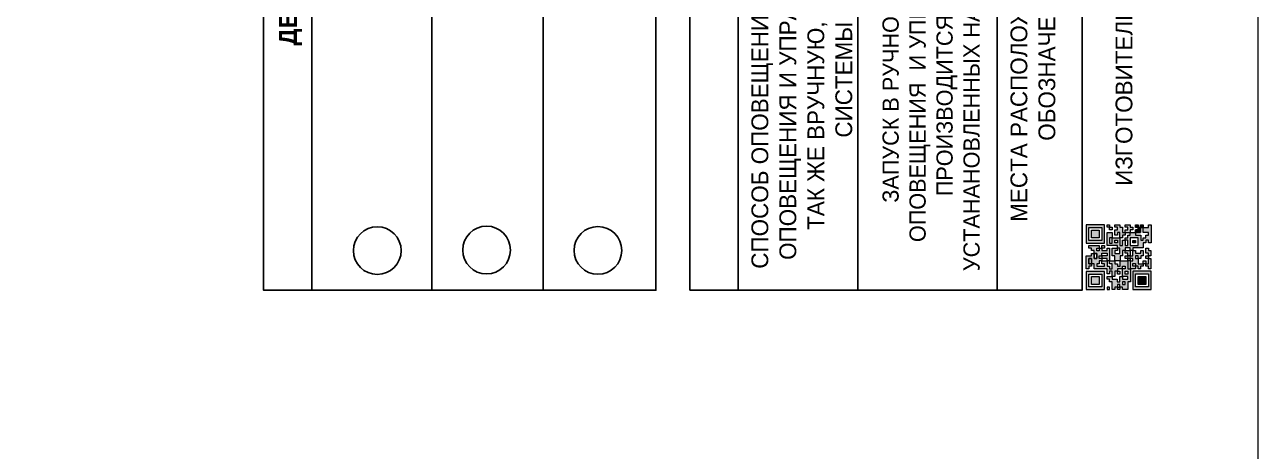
# Model space of a CAD drawing. Header units: millimetres. Extents: x 13114 to 67229, y 22859 to 38520.
# Drawn here: x 21340.9 to 21546.7, y 35166.2 to 35237.4 of the extents above; entities that cross this region are included whole.
import ezdxf

# ---------------------------------------------------------------- set-up
doc = ezdxf.new("R2010")
doc.units = ezdxf.units.MM
doc.styles.add('обычный', font='arial.ttf')

# ---------------------------------------------------------------- blocks, each defined once
blk = doc.blocks.new('QR')
at = {"lineweight": 0}
h = blk.add_hatch(color=256, dxfattribs=at)
h.dxf.hatch_style = 1
h.paths.add_polyline_path([(9241.16, 2687.38), (9242.01, 2687.38), (9242.01, 2687.83), (9241.59, 2687.83), (9241.59, 2688.68), (9239.45, 2688.68), (9239.45, 2688.25), (9239.86, 2688.25), (9239.86, 2687.83), (9240.29, 2687.83), (9240.29, 2688.25), (9241.16, 2688.25), (9241.16, 2687.83), (9240.29, 2687.83), (9240.29, 2687.38), (9239.45, 2687.38), (9239.45, 2685.22), (9238.57, 2685.22), (9238.57, 2684.8), (9239.02, 2684.8), (9239.02, 2684.37), (9238.13, 2684.37), (9238.13, 2683.92), (9239.02, 2683.92), (9239.02, 2683.5), (9239.44, 2683.5), (9239.44, 2682.64), (9239.87, 2682.64), (9239.87, 2682.18), (9239.44, 2682.18), (9239.44, 2682.64), (9238.13, 2682.64), (9238.13, 2681.76), (9237.71, 2681.76), (9237.71, 2682.64), (9238.13, 2682.64), (9238.13, 2683.07), (9237.27, 2683.07), (9237.27, 2683.51), (9237.71, 2683.51), (9237.71, 2684.37), (9238.13, 2684.37), (9238.13, 2685.22), (9237.71, 2685.22), (9237.71, 2684.8), (9237.28, 2684.8), (9237.28, 2684.38), (9235.98, 2684.38), (9235.98, 2683.92), (9236.4, 2683.92), (9236.4, 2683.49), (9236.84, 2683.49), (9236.84, 2683.07), (9236.4, 2683.07), (9236.4, 2682.64), (9235.98, 2682.64), (9235.98, 2681.76), (9237.29, 2681.76), (9237.29, 2681.33), (9239.43, 2681.33), (9239.43, 2681.76), (9240.74, 2681.76), (9240.74, 2683.05), (9239.87, 2683.05), (9239.87, 2683.5), (9240.29, 2683.5), (9240.29, 2683.91), (9240.74, 2683.91), (9240.74, 2684.81), (9240.29, 2684.81), (9240.29, 2684.79), (9240.29, 2684.37), (9239.45, 2684.37), (9239.45, 2684.8), (9239.87, 2684.8), (9239.87, 2685.21), (9240.74, 2685.21), (9240.74, 2686.1), (9240.29, 2686.1), (9240.29, 2685.64), (9239.86, 2685.64), (9239.86, 2686.95), (9240.29, 2686.95), (9240.29, 2686.52), (9240.74, 2686.52), (9240.74, 2686.1), (9241.16, 2686.1), (9241.16, 2686.53), (9241.59, 2686.53), (9241.59, 2686.1), (9242.02, 2686.1), (9242.02, 2685.21), (9241.59, 2685.21), (9241.59, 2686.1), (9241.16, 2686.1), (9241.16, 2685.21), (9240.74, 2685.21), (9240.74, 2684.81), (9242.89, 2684.81), (9242.89, 2685.22), (9242.47, 2685.22), (9242.47, 2686.11), (9242.89, 2686.11), (9242.89, 2686.52), (9242.46, 2686.52), (9242.46, 2686.95), (9242.89, 2686.95), (9242.89, 2686.52), (9243.32, 2686.52), (9243.32, 2688.26), (9242.9, 2688.26), (9242.9, 2687.83), (9242.47, 2687.83), (9242.47, 2687.38), (9242.01, 2687.38), (9242.01, 2686.94), (9241.16, 2686.94)])
h.paths.add_polyline_path([(9239.02, 2682.18), (9239.02, 2681.76), (9238.54, 2681.76), (9238.54, 2682.18)], flags=16)
h.paths.add_polyline_path([(9237.27, 2682.65), (9237.27, 2682.19), (9236.83, 2682.19), (9236.83, 2682.65)], flags=16)
h = blk.add_hatch(color=256, dxfattribs=at)
h.dxf.hatch_style = 1
h.paths.add_polyline_path([(9238.15, 2687.83), (9236.83, 2687.83), (9236.83, 2686.52), (9238.15, 2686.52)], flags=0)
h.paths.add_polyline_path([(9239.01, 2685.65), (9239.01, 2688.68), (9235.98, 2688.68), (9235.98, 2685.65)])
h.paths.add_polyline_path([(9236.41, 2686.1), (9236.41, 2688.26), (9238.56, 2688.26), (9238.56, 2686.1)], flags=16)
h.paths.add_polyline_path([(9236.83, 2686.52), (9236.83, 2687.83), (9238.15, 2687.83), (9238.15, 2686.52)], flags=0)
h = blk.add_hatch(color=256, dxfattribs=at)
h.dxf.hatch_style = 1
h.paths.add_polyline_path([(9238.15, 2686.52), (9238.15, 2687.83), (9236.83, 2687.83), (9236.83, 2686.52)])
h.paths.add_polyline_path([(9245.91, 2686.52), (9245.91, 2687.83), (9244.59, 2687.83), (9244.59, 2686.52)], flags=0)
h.paths.add_polyline_path([(9246.77, 2685.65), (9246.77, 2688.68), (9243.74, 2688.68), (9243.74, 2685.65)])
h.paths.add_polyline_path([(9244.17, 2686.1), (9244.17, 2688.26), (9246.32, 2688.26), (9246.32, 2686.1)], flags=16)
h.paths.add_polyline_path([(9244.59, 2686.52), (9244.59, 2687.83), (9245.91, 2687.83), (9245.91, 2686.52)], flags=0)
h = blk.add_hatch(color=256, dxfattribs=at)
h.dxf.hatch_style = 1
h.paths.add_polyline_path([(9243.32, 2686.11), (9242.89, 2686.11), (9242.89, 2685.64), (9243.32, 2685.64)])
h.paths.add_polyline_path([(9239.02, 2683.07), (9239.02, 2683.5), (9238.56, 2683.5), (9238.56, 2683.07)])
h.paths.add_polyline_path([(9236.4, 2684.8), (9236.4, 2685.22), (9235.98, 2685.22), (9235.98, 2684.8)])
h.paths.add_polyline_path([(9236.4, 2683.07), (9236.4, 2683.49), (9235.98, 2683.49), (9235.98, 2683.07)])
h = blk.add_hatch(color=256, dxfattribs=at)
h.dxf.hatch_style = 1
h.paths.add_polyline_path([(9240.75, 2681.76), (9240.75, 2681.35), (9241.17, 2681.35), (9241.17, 2681.76)])
h.paths.add_polyline_path([(9241.6, 2682.18), (9241.17, 2682.18), (9241.17, 2681.76), (9241.6, 2681.76)])
h.paths.add_polyline_path([(9242.47, 2681.34), (9242.47, 2682.19), (9242.02, 2682.19), (9242.02, 2681.76), (9241.6, 2681.76), (9241.6, 2681.34)])
h.paths.add_polyline_path([(9239.87, 2678.3), (9239.44, 2678.3), (9239.44, 2677.89), (9241.17, 2677.89), (9241.17, 2678.3), (9240.28, 2678.3), (9240.28, 2678.73), (9239.87, 2678.73)])
h.paths.add_polyline_path([(9240.75, 2678.73), (9240.75, 2679.19), (9240.28, 2679.19), (9240.28, 2678.73)])
h.paths.add_polyline_path([(9241.6, 2678.73), (9241.17, 2678.73), (9241.17, 2678.3), (9241.6, 2678.3)])
h.paths.add_polyline_path([(9242.02, 2678.3), (9241.6, 2678.3), (9241.6, 2677.89), (9242.48, 2677.89), (9242.48, 2678.31), (9242.9, 2678.31), (9242.9, 2678.73), (9242.02, 2678.73)])
h.paths.add_polyline_path([(9246.36, 2684.37), (9246.36, 2684.79), (9245.93, 2684.79), (9245.93, 2684.37)])
h.paths.add_polyline_path([(9246.78, 2685.2), (9246.36, 2685.2), (9246.36, 2684.79), (9246.78, 2684.79)])
h.paths.add_polyline_path([(9245.91, 2687.83), (9244.59, 2687.83), (9244.59, 2686.52), (9245.91, 2686.52)])
h = blk.add_hatch(color=256, dxfattribs=at)
h.dxf.hatch_style = 1
h.paths.add_polyline_path([(9243.32, 2682.64), (9243.32, 2683.07), (9244.62, 2683.07), (9244.62, 2684.37), (9243.74, 2684.37), (9243.74, 2684.8), (9244.62, 2684.8), (9244.62, 2684.37), (9245.48, 2684.37), (9245.48, 2685.22), (9243.32, 2685.22), (9243.32, 2683.5), (9242.89, 2683.5), (9242.89, 2683.06), (9242.01, 2683.06), (9242.01, 2683.91), (9242.47, 2683.91), (9242.47, 2683.5), (9242.89, 2683.5), (9242.89, 2684.38), (9241.59, 2684.38), (9241.59, 2683.91), (9240.74, 2683.91), (9240.74, 2683.05), (9241.59, 2683.05), (9241.59, 2682.64), (9242.47, 2682.64), (9242.47, 2682.19), (9242.91, 2682.19), (9242.91, 2681.34), (9242.48, 2681.34), (9242.48, 2680.91), (9242.91, 2680.91), (9242.91, 2679.17), (9243.75, 2679.17), (9243.75, 2678.73), (9244.2, 2678.73), (9244.2, 2678.3), (9243.75, 2678.3), (9243.75, 2677.88), (9246.78, 2677.88), (9246.78, 2678.3), (9246.35, 2678.3), (9246.35, 2679.19), (9245.48, 2679.19), (9245.48, 2678.31), (9245.05, 2678.31), (9245.05, 2678.73), (9244.62, 2678.73), (9244.62, 2679.19), (9244.2, 2679.19), (9244.2, 2679.61), (9245.05, 2679.61), (9245.05, 2680.46), (9245.48, 2680.46), (9245.48, 2681.34), (9245.04, 2681.34), (9245.04, 2681.76), (9244.63, 2681.76), (9244.63, 2682.19), (9244.21, 2682.19), (9244.21, 2681.76), (9243.32, 2681.76), (9243.32, 2682.19), (9244.21, 2682.19), (9244.21, 2682.64)])
h.paths.add_polyline_path([(9243.75, 2683.49), (9243.75, 2683.92), (9244.21, 2683.92), (9244.21, 2683.49)], flags=16)
h.paths.add_polyline_path([(9243.32, 2681.34), (9244.63, 2681.34), (9244.63, 2680.04), (9243.32, 2680.04)], flags=16)
h.paths.add_polyline_path([(9243.76, 2680.89), (9244.18, 2680.89), (9244.18, 2680.48), (9243.76, 2680.48)], flags=0)
h = blk.add_hatch(color=256, dxfattribs=at)
h.dxf.hatch_style = 1
h.paths.add_polyline_path([(9246.36, 2683.07), (9246.78, 2683.07), (9246.78, 2683.92), (9246.36, 2683.92), (9246.36, 2683.49), (9245.92, 2683.49), (9245.92, 2683.92), (9245.06, 2683.92), (9245.06, 2683.49), (9245.48, 2683.49), (9245.48, 2683.07), (9244.62, 2683.07), (9244.62, 2682.65), (9245.05, 2682.65), (9245.05, 2682.18), (9245.48, 2682.18), (9245.48, 2682.65), (9246.36, 2682.65)])
h.paths.add_polyline_path([(9246.78, 2682.18), (9246.36, 2682.18), (9246.36, 2681.75), (9245.92, 2681.75), (9245.92, 2682.18), (9245.48, 2682.18), (9245.48, 2681.34), (9245.48, 2681.34), (9245.94, 2681.34), (9245.94, 2680.91), (9246.36, 2680.91), (9246.36, 2681.34), (9246.78, 2681.34)])
h = blk.add_hatch(color=256, dxfattribs=at)
h.dxf.hatch_style = 1
h.paths.add_polyline_path([(9235.98, 2680.9), (9235.98, 2677.86), (9239.02, 2677.86), (9239.02, 2680.9)])
h.paths.add_polyline_path([(9238.57, 2680.48), (9238.57, 2678.32), (9236.41, 2678.32), (9236.41, 2680.48)], flags=16)
h.paths.add_polyline_path([(9238.15, 2680.05), (9238.15, 2678.74), (9236.83, 2678.74), (9236.83, 2680.05)], flags=0)
h = blk.add_hatch(color=256, dxfattribs=at)
h.dxf.hatch_style = 1
h.paths.add_polyline_path([(9238.15, 2680.05), (9236.83, 2680.05), (9236.83, 2678.74), (9238.15, 2678.74)])
h = blk.add_hatch(color=256, dxfattribs=at)
h.dxf.hatch_style = 1
h.paths.add_polyline_path([(9242.02, 2680.46), (9242.48, 2680.46), (9242.48, 2680.91), (9241.58, 2680.91), (9241.58, 2681.35), (9241.17, 2681.35), (9241.17, 2680.91), (9240.75, 2680.91), (9240.75, 2681.33), (9239.43, 2681.33), (9239.43, 2680.46), (9239.86, 2680.46), (9239.86, 2680.92), (9240.3, 2680.92), (9240.3, 2680.46), (9239.86, 2680.46), (9239.86, 2680.04), (9239.44, 2680.04), (9239.44, 2679.62), (9239.86, 2679.62), (9239.86, 2679.19), (9240.29, 2679.19), (9240.29, 2680.03), (9241.18, 2680.03), (9241.18, 2680.47), (9241.6, 2680.47), (9241.6, 2680.03), (9241.18, 2680.03), (9241.18, 2679.61), (9241.6, 2679.61), (9241.6, 2679.19), (9242.47, 2679.19), (9242.47, 2679.6), (9242.02, 2679.6)])
h = blk.add_hatch(color=256, dxfattribs=at)
h.dxf.hatch_style = 1
h.paths.add_polyline_path([(9244.18, 2680.48), (9244.18, 2680.89), (9243.76, 2680.89), (9243.76, 2680.48)])
h = blk.add_hatch(color=256, dxfattribs=at)
h.dxf.hatch_style = 1
h.paths.add_polyline_path([(9245.93, 2680.04), (9245.93, 2680.46), (9245.48, 2680.46), (9245.48, 2679.62), (9246.35, 2679.62), (9246.35, 2680.04)])
h.paths.add_polyline_path([(9246.78, 2680.04), (9246.78, 2680.46), (9246.35, 2680.46), (9246.35, 2680.04)])
h.paths.add_polyline_path([(9246.78, 2679.18), (9246.78, 2679.62), (9246.35, 2679.62), (9246.35, 2679.18)])
for points in [[(9237.71, 2685.22), (9238.13, 2685.22), (9238.13, 2684.37), (9237.71, 2684.37), (9237.71, 2683.51), (9237.27, 2683.51), (9237.27, 2683.07), (9238.13, 2683.07), (9238.13, 2682.64), (9237.71, 2682.64), (9237.71, 2681.76), (9238.13, 2681.76), (9238.13, 2682.64), (9239.44, 2682.64), (9239.44, 2683.5), (9239.02, 2683.5), (9239.02, 2683.07), (9238.56, 2683.07), (9238.56, 2683.5), (9239.02, 2683.5), (9239.02, 2683.92), (9238.13, 2683.92), (9238.13, 2684.37), (9239.02, 2684.37), (9239.02, 2684.8), (9238.57, 2684.8), (9238.57, 2685.22), (9239.45, 2685.22), (9239.45, 2687.38), (9240.29, 2687.38), (9240.29, 2687.83), (9239.86, 2687.83), (9239.86, 2688.25), (9239.45, 2688.25), (9239.45, 2688.68), (9241.59, 2688.68), (9241.59, 2687.83), (9242.01, 2687.83), (9242.01, 2687.38), (9242.47, 2687.38), (9242.47, 2687.83), (9242.9, 2687.83), (9242.9, 2688.26), (9243.32, 2688.26), (9243.32, 2686.52), (9242.89, 2686.52), (9242.89, 2686.11), (9243.32, 2686.11), (9243.32, 2685.64), (9242.89, 2685.64), (9242.89, 2686.11), (9242.47, 2686.11), (9242.47, 2685.22), (9242.89, 2685.22), (9242.89, 2684.81), (9240.74, 2684.81), (9240.74, 2683.91), (9241.59, 2683.91), (9241.59, 2684.38), (9242.89, 2684.38), (9242.89, 2683.5), (9242.47, 2683.5), (9242.47, 2683.91), (9242.01, 2683.91), (9242.01, 2683.06), (9242.89, 2683.06), (9242.89, 2683.5), (9243.32, 2683.5), (9243.32, 2685.22), (9245.48, 2685.22), (9245.48, 2684.37), (9244.62, 2684.37), (9244.62, 2683.07), (9245.48, 2683.07), (9245.48, 2683.49), (9245.06, 2683.49), (9245.06, 2683.92), (9245.92, 2683.92), (9245.92, 2683.49), (9246.36, 2683.49), (9246.36, 2683.92), (9246.78, 2683.92), (9246.78, 2683.07), (9246.36, 2683.07), (9246.36, 2682.65), (9245.48, 2682.65), (9245.48, 2682.18), (9245.92, 2682.18), (9245.92, 2681.75), (9246.36, 2681.75), (9246.36, 2682.18), (9246.78, 2682.18), (9246.78, 2681.34), (9246.36, 2681.34), (9246.36, 2680.91), (9245.94, 2680.91), (9245.94, 2681.34), (9245.48, 2681.34), (9245.48, 2680.46), (9245.93, 2680.46), (9245.93, 2680.04), (9246.35, 2680.04), (9246.35, 2680.46), (9246.78, 2680.46), (9246.78, 2680.04), (9246.78, 2680.04), (9246.35, 2680.04), (9246.35, 2679.62), (9246.78, 2679.62), (9246.78, 2679.18), (9246.35, 2679.18), (9246.35, 2678.3), (9246.78, 2678.3), (9246.78, 2677.88), (9243.75, 2677.88), (9243.75, 2678.3), (9244.2, 2678.3), (9244.2, 2678.73), (9243.75, 2678.73), (9243.75, 2679.17), (9242.91, 2679.17), (9242.91, 2680.91), (9242.48, 2680.91), (9242.48, 2680.46), (9242.02, 2680.46), (9242.02, 2679.6), (9242.47, 2679.6), (9242.47, 2679.19), (9241.6, 2679.19), (9241.6, 2679.61), (9241.18, 2679.61), (9241.18, 2680.03), (9240.29, 2680.03), (9240.29, 2679.19), (9240.75, 2679.19), (9240.75, 2678.73), (9240.28, 2678.73), (9240.28, 2678.3), (9241.17, 2678.3), (9241.17, 2678.73), (9241.6, 2678.73), (9241.6, 2678.3), (9242.02, 2678.3), (9242.02, 2678.73), (9242.9, 2678.73), (9242.9, 2678.31), (9242.48, 2678.31), (9242.48, 2677.89), (9241.6, 2677.89), (9241.6, 2678.3), (9241.17, 2678.3), (9241.17, 2677.89), (9239.44, 2677.89), (9239.44, 2678.3), (9239.87, 2678.3), (9239.87, 2678.73), (9240.28, 2678.73), (9240.28, 2679.19), (9240.29, 2679.19), (9239.86, 2679.19), (9239.86, 2679.62), (9239.44, 2679.62), (9239.44, 2680.04), (9239.86, 2680.04), (9239.86, 2680.46), (9239.43, 2680.46), (9239.43, 2681.33), (9237.29, 2681.33), (9237.29, 2681.76), (9235.98, 2681.76), (9235.98, 2682.64), (9236.4, 2682.64), (9236.4, 2683.07), (9235.98, 2683.07), (9235.98, 2683.49), (9236.4, 2683.49), (9236.4, 2683.92), (9235.98, 2683.92), (9235.98, 2684.38), (9237.28, 2684.38), (9237.28, 2684.8), (9237.71, 2684.8), (9237.71, 2685.22), (9237.92, 2685.22)], [(9240.74, 2686.1), (9240.74, 2686.52), (9240.29, 2686.52), (9240.29, 2686.95), (9239.86, 2686.95), (9239.86, 2685.64), (9240.29, 2685.64), (9240.29, 2686.1), (9240.74, 2686.1), (9240.74, 2686.52)], [(9240.74, 2685.21), (9239.87, 2685.21), (9239.87, 2684.8), (9239.45, 2684.8), (9239.45, 2684.37), (9240.29, 2684.37), (9240.29, 2684.79), (9240.29, 2684.81), (9240.74, 2684.81), (9240.74, 2685.21), (9239.87, 2685.21)], [(9244.62, 2684.37), (9244.62, 2684.8), (9243.74, 2684.8), (9243.74, 2684.37), (9244.62, 2684.37)], [(9240.74, 2683.05), (9240.74, 2681.76), (9239.43, 2681.76), (9239.43, 2681.33), (9240.75, 2681.33), (9240.75, 2681.35), (9240.75, 2680.91), (9241.17, 2680.91), (9241.17, 2681.35), (9241.58, 2681.35), (9241.58, 2680.91), (9242.48, 2680.91), (9242.48, 2681.34), (9242.91, 2681.34), (9242.91, 2682.19), (9242.47, 2682.19), (9242.47, 2682.64), (9241.59, 2682.64), (9241.59, 2683.05), (9240.74, 2683.05)], [(9240.74, 2683.91), (9240.29, 2683.91), (9240.29, 2683.5), (9239.87, 2683.5), (9239.87, 2683.05), (9240.74, 2683.05), (9240.74, 2683.91)], [(9241.6, 2681.76), (9242.02, 2681.76), (9242.02, 2682.19), (9242.47, 2682.19), (9242.47, 2681.34), (9241.6, 2681.34), (9241.6, 2681.76)], [(9244.62, 2683.07), (9243.32, 2683.07), (9243.32, 2682.64), (9244.21, 2682.64), (9244.21, 2682.19), (9243.32, 2682.19), (9243.32, 2681.76), (9244.21, 2681.76), (9244.21, 2682.19), (9244.63, 2682.19), (9244.63, 2681.76), (9245.04, 2681.76), (9245.04, 2681.34), (9245.48, 2681.34)], [(9245.48, 2682.18), (9245.05, 2682.18), (9245.05, 2682.65), (9244.62, 2682.65), (9244.62, 2683.07)], [(9245.48, 2682.18), (9245.48, 2681.34)], [(9239.86, 2680.46), (9239.86, 2680.92), (9240.3, 2680.92), (9240.3, 2680.46), (9239.86, 2680.46)], [(9245.48, 2680.46), (9245.05, 2680.46), (9245.05, 2679.61), (9244.2, 2679.61), (9244.2, 2679.19), (9244.62, 2679.19), (9244.62, 2678.73), (9245.05, 2678.73), (9245.05, 2678.31), (9245.48, 2678.31), (9245.48, 2679.19), (9246.35, 2679.19), (9246.35, 2679.07)], [(9246.35, 2679.62), (9245.48, 2679.62), (9245.48, 2680.46)], [(9245.48, 2680.46), (9245.48, 2679.62), (9246.35, 2679.62), (9246.35, 2680.04), (9245.93, 2680.04), (9245.93, 2680.46), (9245.48, 2680.46), (9245.48, 2679.62)], [(9246.35, 2679.62), (9246.35, 2679.18)]]:
    blk.add_lwpolyline(points, dxfattribs=at)
for points in [[(9235.98, 2685.65), (9239.01, 2685.65), (9239.01, 2688.68), (9235.98, 2688.68)], [(9236.41, 2688.26), (9238.56, 2688.26), (9238.56, 2686.1), (9236.41, 2686.1)], [(9240.29, 2687.83), (9241.16, 2687.83), (9241.16, 2688.25), (9240.29, 2688.25)], [(9240.29, 2688.25), (9241.16, 2688.25), (9241.16, 2687.83), (9240.29, 2687.83)], [(9243.74, 2685.65), (9246.77, 2685.65), (9246.77, 2688.68), (9243.74, 2688.68)], [(9244.17, 2688.26), (9246.32, 2688.26), (9246.32, 2686.1), (9244.17, 2686.1)], [(9236.83, 2687.83), (9238.15, 2687.83), (9238.15, 2686.52), (9236.83, 2686.52)], [(9241.16, 2686.1), (9240.74, 2686.1), (9240.74, 2685.21), (9241.16, 2685.21)], [(9242.01, 2687.38), (9241.16, 2687.38), (9241.16, 2686.94), (9242.01, 2686.94)], [(9241.16, 2687.38), (9242.01, 2687.38), (9242.01, 2686.94), (9241.16, 2686.94)], [(9241.16, 2686.53), (9241.59, 2686.53), (9241.59, 2686.1), (9241.16, 2686.1)], [(9241.59, 2686.1), (9242.02, 2686.1), (9242.02, 2685.21), (9241.59, 2685.21)], [(9242.89, 2686.52), (9242.46, 2686.52), (9242.46, 2686.95), (9242.89, 2686.95)], [(9244.59, 2687.83), (9245.91, 2687.83), (9245.91, 2686.52), (9244.59, 2686.52)], [(9235.98, 2684.8), (9236.4, 2684.8), (9236.4, 2685.22), (9235.98, 2685.22)], [(9245.93, 2684.79), (9246.36, 2684.79), (9246.36, 2684.37), (9245.93, 2684.37)], [(9246.36, 2685.2), (9246.78, 2685.2), (9246.78, 2684.79), (9246.36, 2684.79)], [(9236.4, 2683.07), (9236.84, 2683.07), (9236.84, 2683.49), (9236.4, 2683.49)], [(9236.83, 2682.19), (9237.27, 2682.19), (9237.27, 2682.65), (9236.83, 2682.65)], [(9238.54, 2682.18), (9239.02, 2682.18), (9239.02, 2681.76), (9238.54, 2681.76)], [(9239.44, 2682.64), (9239.87, 2682.64), (9239.87, 2682.18), (9239.44, 2682.18)], [(9241.17, 2682.18), (9241.6, 2682.18), (9241.6, 2681.76), (9241.17, 2681.76)], [(9243.75, 2683.92), (9244.21, 2683.92), (9244.21, 2683.49), (9243.75, 2683.49)], [(9235.98, 2677.86), (9239.02, 2677.86), (9239.02, 2680.9), (9235.98, 2680.9)], [(9236.41, 2680.48), (9238.57, 2680.48), (9238.57, 2678.32), (9236.41, 2678.32)], [(9236.83, 2680.05), (9238.15, 2680.05), (9238.15, 2678.74), (9236.83, 2678.74)], [(9240.75, 2681.76), (9241.17, 2681.76), (9241.17, 2681.35), (9240.75, 2681.35)], [(9241.18, 2680.03), (9241.6, 2680.03), (9241.6, 2680.47), (9241.18, 2680.47)], [(9243.32, 2680.04), (9244.63, 2680.04), (9244.63, 2681.34), (9243.32, 2681.34)], [(9243.76, 2680.89), (9244.18, 2680.89), (9244.18, 2680.48), (9243.76, 2680.48)]]:
    blk.add_lwpolyline(points, close=True, dxfattribs=at)

msp = doc.modelspace()

# ---------------------------------------------------------------- linework, layer by layer
at = {"color": 5, "lineweight": 0}
msp.add_lwpolyline([(20946.69, 35158.23), (21546.69, 35158.23), (21546.69, 35553.23), (20946.69, 35553.23)], close=True, dxfattribs=at)
for points in [[(21388.78, 35193.11), (21388.78, 35336.87), (21380.73, 35336.87), (21380.73, 35193.11)], [(21388.78, 35193.11), (21388.78, 35336.87), (21446.18, 35336.87), (21446.18, 35193.11)]]:
    msp.add_lwpolyline(points, close=True)
for points in [[(21408.77, 35251.52), (21408.77, 35193.11), (21408.77, 35336.87)], [(21427.35, 35251.52), (21427.35, 35193.11), (21427.35, 35336.87)]]:
    msp.add_lwpolyline(points)
at = {"color": 0}
msp.add_lwpolyline([(21451.84, 35193.11), (21451.84, 35336.87), (21517.29, 35336.87), (21517.29, 35193.11)], close=True, dxfattribs=at)
for points in [[(21459.89, 35193.11), (21459.89, 35336.87)], [(21479.89, 35193.11), (21479.89, 35336.87)], [(21503.14, 35193.11), (21503.14, 35336.87)]]:
    msp.add_lwpolyline(points, dxfattribs=at)
for centre in [(21399.7, 35199.73), (21417.93, 35199.83), (21436.51, 35199.76)]:
    msp.add_circle(centre, 3.98)

# ---------------------------------------------------------------- block references
at = {"color": 22, "lineweight": 100, "true_color": 0xbb1e10, "rotation": 90}
msp.add_blockref('QR', (24206.67, 25957.26), dxfattribs=at)

# ---------------------------------------------------------------- texts
at = {"lineweight": 0, "attachment_point": 5, "rotation": 90, "style": 'обычный'}
for s, insert, char_height, width in [('\\pi-8.4,l8.4,t8.4;{\\fProxima Nova Rg|b0|i0|c204|p2;ИЗГОТОВИТЕЛЬ: ИП АНДРЕЕВ А. А.\\fProxima Nova Rg|b0|i0|c0|p2; \\fProxima Nova Rg|b0|i0|c204|p2;ФП-24 - 2022/ 200-25-1440 ГОСТ 34428-2018-Е\\H1.2266x; }', (21524.68, 35284.58), 2.8, 191.3484), ('{\\fProxima Nova Rg|b1|i0|c204|p2;ДЕЙСТВИЯ ПРИ ПОЖАРЕ: СОХРАНЯЙТЕ СПОКОЙСТВИЕ\\H1.6644x; }', (21385.22, 35290.82), 3, 175.1736), ('{\\fProxima Nova Rg|b0|i0|c204|p2;СПОСОБ ОПОВЕЩЕНИЯ АВТОМАТИЧЕСКИЙ ЧЕРЕЗ РЕЧЕВУЮ СИСТЕМУ ОПОВЕЩЕНИЯ И УПРАВЛЕНИЯ ЭВАКУАЦИЕЙ ЛЮДЕЙ ПРИ ПОЖАРЕ , А ТАК ЖЕ ВРУЧНУЮ, ИСПОЛЬЗУЯ ВНУТРЕННЮЮ ГРОМКУЮ СВЯЗЬ СИСТЕМЫ ТЕХНОЛОГИЧЕСКОГО ОПОВЕЩЕНИЯ.}', (21470.93, 35263.97), 2.8, 137.0334), ('{\\fProxima Nova Rg|b0|i0|c204|p2;\\P\\pt8.1;ЗАПУСК В РУЧНОМ РЕЖИМЕ АВТОМАТИЧЕСКОЙ СИСТЕМЫ ОПОВЕЩЕНИЯ  И УПРАВЛЕНИЯ ЭВАКУАЦИИ ЛЮДЕЙ ПРИ ПОЖАРЕ ПРОИЗВОДИТСЯ ОТ РУЧНЫХ ПОЖАРНЫХ ИЗВЕЩАТЕЛЕЙ, УСТАНАНОВЛЕННЫХ НА СТЕНАХ ВБЛИЗИ ЭВАКУАЦИОННЫХ ВЫХОДОВ. }', (21490.23, 35261.18), 2.7, 131.4512), ('\\pt8.4;{\\fProxima Nova Rg|b0|i0|c204|p2;\\PМЕСТА РАСПОЛОЖЕНИЯ ПОЖАРНЫХ ИЗВЕЩАТЕЛЕЙ ОБОЗНАЧЕНЫ НА НАСТОЯЩЕМ ПЛАНЕ}', (21507.15, 35254.49), 2.8, 118.5618)]:
    msp.add_mtext(s, dxfattribs=dict(at, insert=insert, char_height=char_height, width=width))

doc.saveas('drawing.dxf')
